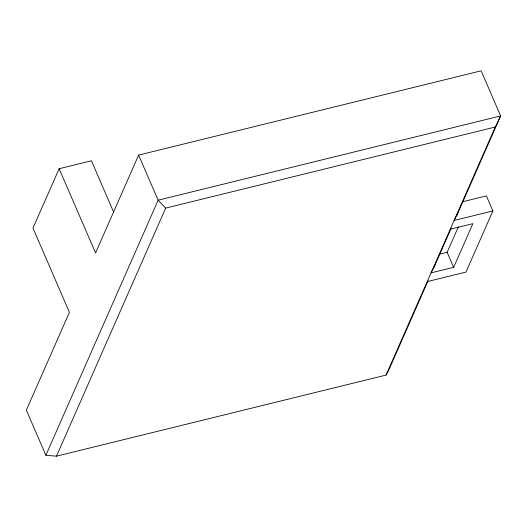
<?xml version="1.0" encoding="UTF-8"?>
<svg xmlns="http://www.w3.org/2000/svg" width="527" height="527" viewBox="0 0 527 527"><rect width="100%" height="100%" fill="white"/><g stroke="black" fill="none" stroke-linecap="round" stroke-linejoin="round"><path stroke-width="0.79" d="M113.562 211.9L91.441 160.781L59.129 168.732L32.984 228.132L69.412 312.32L26.35 410.151L45.869 455.256L56.468 456.184L386.054 375.086L388.373 370.975L428.076 280.786M457.008 215.062L500.65 115.92L481.131 70.816L138.627 155.096L95.558 252.927L59.129 168.732M45.869 455.256L158.14 200.194L138.627 155.096M56.468 456.184L165.669 208.112L495.255 127.02L500.65 115.92L158.14 200.194L165.669 208.112M386.054 375.086L495.255 127.02M433.938 267.466L451.145 228.389M434.9 265.285L431.04 272.887L453.661 267.321L447.153 252.288L458.424 226.689M453.661 267.321L472.884 223.652L450.262 229.212M462.739 201.722L486.381 195.906L492.883 210.938L465.967 272.084L427.193 281.622M457.97 212.875L454.109 220.477L492.883 210.938M439.459 254.179L447.153 252.288"/></g></svg>
